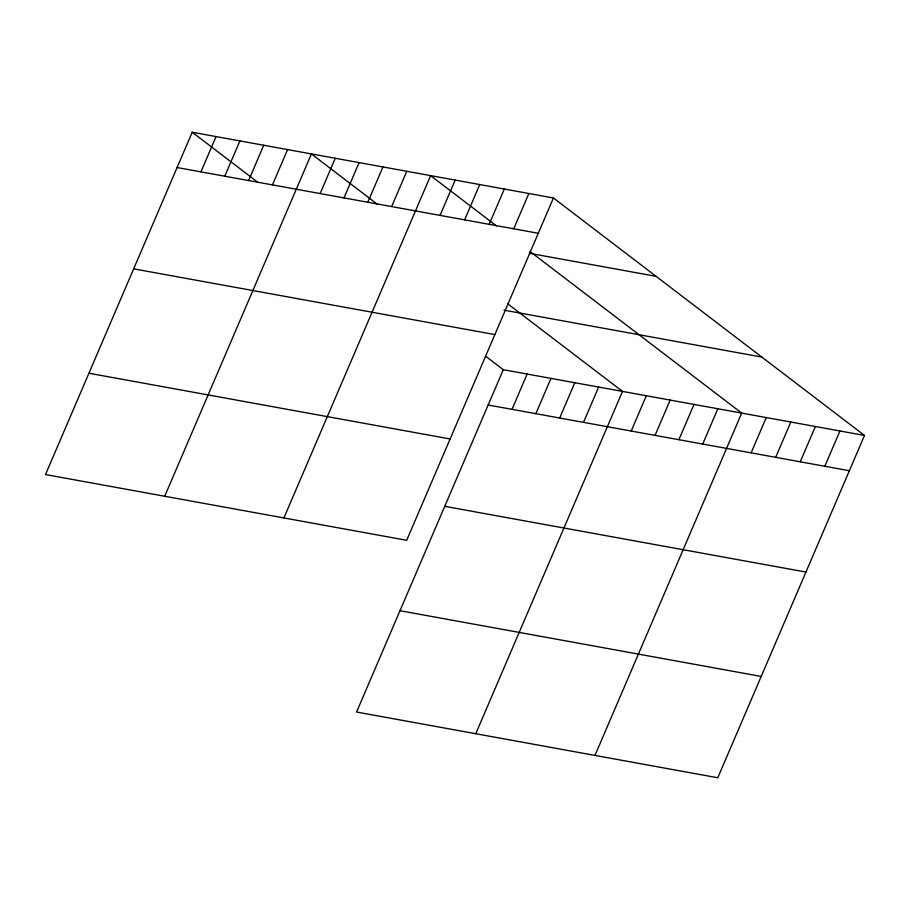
<?xml version="1.0" encoding="UTF-8"?>
<svg xmlns="http://www.w3.org/2000/svg" width="910" height="910" viewBox="0 0 910 910"><rect width="100%" height="100%" fill="white"/><g stroke="black" fill="none" stroke-linecap="round" stroke-linejoin="round"><path stroke-width="1.36" d="M192.226 132.234L45.5 474.554L406.702 540.29L553.428 197.97L192.226 132.234L258.133 182.546M200.928 171.865L216.057 136.568M224.77 176.199L239.899 140.913M248.612 180.544L263.741 145.247M272.454 184.878L287.583 149.581M164.699 496.246L311.413 153.926L377.332 204.249M320.127 193.557L335.255 158.26M343.969 197.902L359.097 162.606M367.811 202.236L382.939 166.939M391.653 206.57L406.781 171.273M283.897 517.938L430.612 175.619L496.53 225.942M440.053 215.386L455.182 180.089M464.612 219.856L479.741 184.559M489.171 224.326L504.299 189.03M513.74 228.797L528.858 193.5M486.008 356.504L503.298 369.71L356.572 712.029L717.774 777.766L864.5 435.446L553.428 197.97M512.011 409.341L527.14 374.044M535.842 413.686L550.971 378.389M559.684 418.02L574.813 382.723M583.526 422.354L598.655 387.057M475.771 733.722L622.497 391.402L507.587 303.69M631.21 431.033L646.327 395.736M655.041 435.378L670.169 400.082M678.883 439.712L694.011 404.415M702.725 444.046L717.854 408.761M594.969 755.414L741.695 413.095L530.029 251.513M751.125 452.861L766.254 417.565M775.684 457.332L790.813 422.035M800.254 461.802L815.371 426.506M824.813 466.273L839.941 430.976M177.097 167.531L538.299 233.267M529.301 253.264L656.076 276.333M503.947 310.139L761.841 357.073M133.668 268.848L494.869 334.584M503.298 369.71L864.5 435.446M488.17 405.007L849.371 470.743M88.93 373.236L450.132 438.973M444.74 506.324L805.941 572.06M400.002 610.712L761.204 676.448"/></g></svg>
